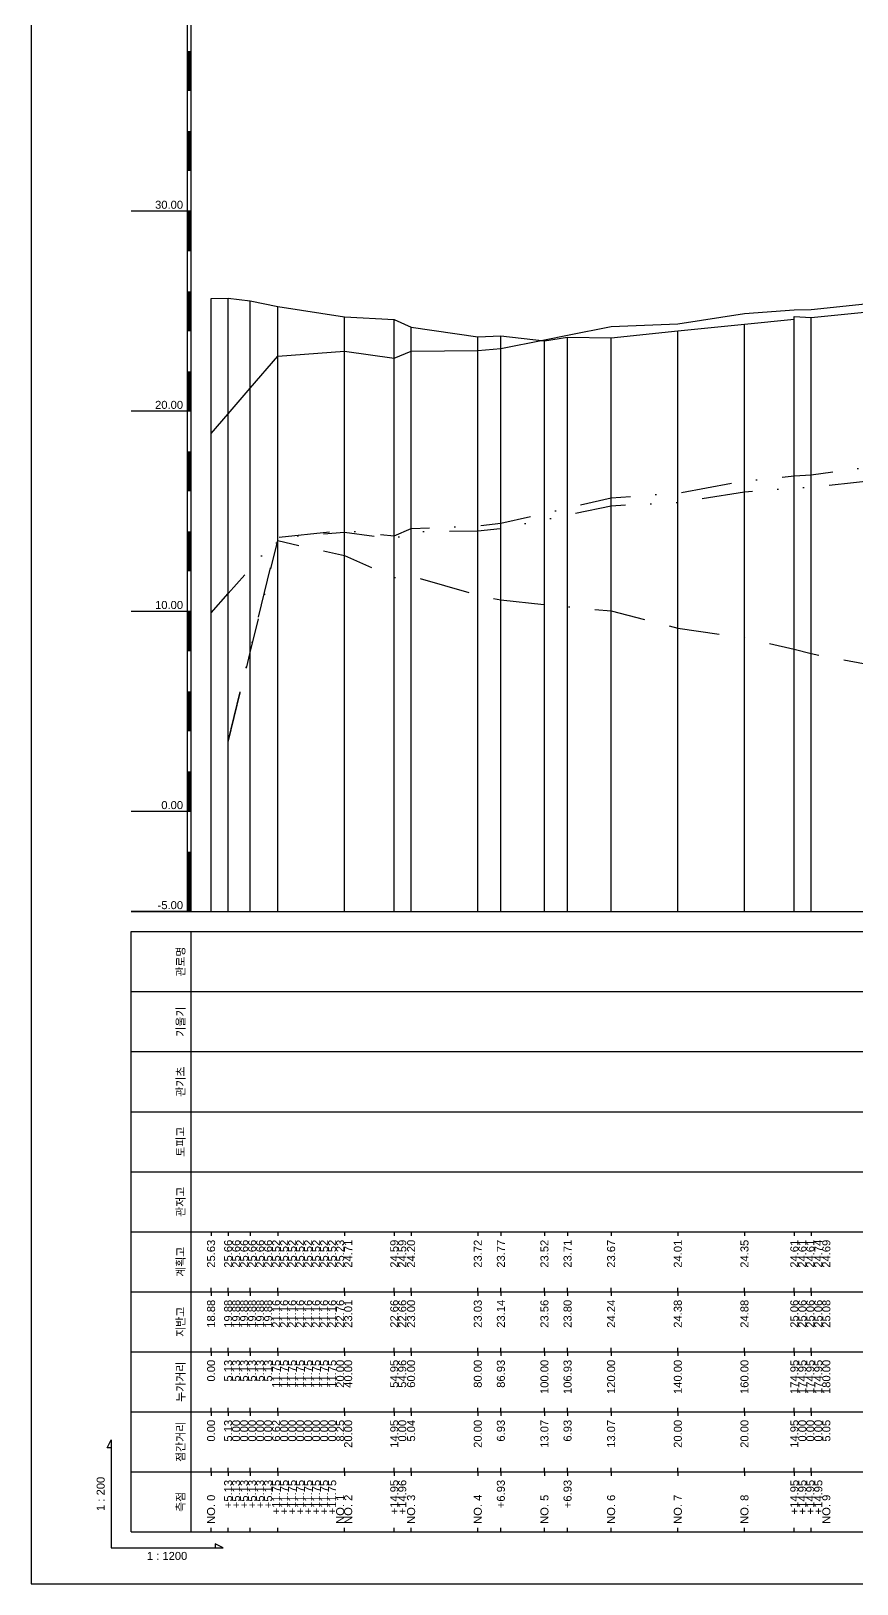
# Model space of a CAD drawing. Header units: millimetres. Extents: x -7351 to 135086, y 1419 to 5643.
# Drawn here: x 22817.4 to 23023.8, y 1419 to 1807 of the extents above; entities that cross this region are included whole.
import ezdxf
from ezdxf.enums import TextEntityAlignment as Align

# ---------------------------------------------------------------- set-up
doc = ezdxf.new("R2010")
doc.units = ezdxf.units.MM
for name, pattern in [('BORDER', [44.45, 12.7, -6.35, 12.7, -6.35, 0, -6.35]), ('DASHDOT', [25.4, 12.7, -6.35, 0, -6.35]), ('DIVIDE', [31.75, 12.7, -6.35, 0, -6.35, 0, -6.35])]:
    doc.linetypes.add(name, pattern=pattern)
for name, color, linetype in [('KZ_종단_계획선', 1, 'Continuous'), ('KZ_종단_도각', 7, 'Continuous'), ('KZ_종단_수직선', 7, 'Continuous'), ('KZ_종단_암선1', 56, 'DASHDOT'), ('KZ_종단_암선2', 4, 'DIVIDE'), ('KZ_종단_암선3', 6, 'BORDER'), ('KZ_종단_지반선', 3, 'Continuous'), ('KZ_종단_테이블문자', 7, 'Continuous'), ('KZ_종단_테이블선', 7, 'Continuous'), ('KZ_종단_폴대', 7, 'Continuous')]:
    doc.layers.add(name, color=color, linetype=linetype)
doc.styles.get("Standard").update_dxf_attribs({"font": 'arial.ttf'})

msp = doc.modelspace()

# ---------------------------------------------------------------- linework, layer by layer
at = {"layer": 'KZ_종단_계획선'}
msp.add_lwpolyline([(22862.36, 1740.18), (22866.63, 1740.33), (22866.63, 1740.33), (22866.63, 1740.33), (22866.63, 1740.33), (22866.63, 1740.33), (22866.63, 1740.33), (22872.15, 1739.66), (22872.15, 1739.66), (22872.15, 1739.66), (22872.15, 1739.66), (22872.15, 1739.66), (22872.15, 1739.66), (22872.15, 1739.66), (22872.15, 1739.66), (22879.03, 1738.18), (22895.69, 1735.6), (22908.15, 1735.01), (22908.16, 1735.01), (22912.36, 1733.03), (22929.03, 1730.63), (22934.8, 1730.9), (22945.69, 1729.66), (22951.47, 1730.58), (22962.36, 1730.4), (22979.03, 1732.1), (22995.69, 1733.8), (23008.15, 1735.07), (23008.15, 1735.07), (23008.15, 1735.07), (23008.15, 1735.74), (23012.36, 1735.5), (23029.03, 1737.16)], dxfattribs=at)
at = {"layer": 'KZ_종단_도각'}
msp.add_lwpolyline([(22817.36, 1419.04), (23658.36, 1419.04), (23658.36, 2013.04), (22817.36, 2013.04)], close=True, dxfattribs=at)
at = {"layer": 'KZ_종단_수직선'}
for p, q in [((22862.36, 1587.04), (22862.36, 1740.18)), ((22866.63, 1587.04), (22866.63, 1740.33)), ((22866.63, 1587.04), (22866.63, 1740.33)), ((22866.63, 1587.04), (22866.63, 1740.33)), ((22866.63, 1587.04), (22866.63, 1740.33)), ((22866.63, 1587.04), (22866.63, 1740.33)), ((22866.63, 1587.04), (22866.63, 1740.33)), ((22872.15, 1587.04), (22872.15, 1739.66)), ((22872.15, 1587.04), (22872.15, 1739.66)), ((22872.15, 1587.04), (22872.15, 1739.66)), ((22872.15, 1587.04), (22872.15, 1739.66)), ((22872.15, 1587.04), (22872.15, 1739.66)), ((22872.15, 1587.04), (22872.15, 1739.66)), ((22872.15, 1587.04), (22872.15, 1739.66)), ((22872.15, 1587.04), (22872.15, 1739.66)), ((22879.03, 1587.04), (22879.03, 1738.18)), ((22895.69, 1587.04), (22895.69, 1735.6)), ((22908.15, 1587.04), (22908.15, 1735.01)), ((22908.16, 1587.04), (22908.16, 1735.01)), ((23008.15, 1587.04), (23008.15, 1735.74)), ((23008.15, 1587.04), (23008.15, 1735.07)), ((23008.15, 1587.04), (23008.15, 1735.07)), ((23008.15, 1587.04), (23008.15, 1735.07)), ((23012.36, 1587.04), (23012.36, 1735.5)), ((22912.36, 1587.04), (22912.36, 1733.03)), ((22929.03, 1587.04), (22929.03, 1730.63)), ((22934.8, 1587.04), (22934.8, 1730.9)), ((22951.47, 1587.04), (22951.47, 1730.58)), ((22979.03, 1587.04), (22979.03, 1732.1)), ((22995.69, 1587.04), (22995.69, 1733.8)), ((22945.69, 1587.04), (22945.69, 1729.66)), ((22962.36, 1587.04), (22962.36, 1730.4))]:
    msp.add_line(p, q, dxfattribs=at)
at = {"layer": 'KZ_종단_암선1', "flags": 128}
msp.add_lwpolyline([(22862.36, 1661.68), (22866.63, 1666.52), (22866.63, 1666.52), (22866.63, 1666.52), (22866.63, 1666.52), (22866.63, 1666.52), (22866.63, 1666.52), (22872.15, 1672.77), (22872.15, 1672.77), (22872.15, 1672.77), (22872.15, 1672.77), (22872.15, 1672.77), (22872.15, 1672.77), (22872.15, 1672.77), (22872.15, 1672.77), (22879.03, 1680.56), (22895.69, 1682.3), (22908.15, 1680.9), (22908.16, 1680.9), (22912.36, 1682.74), (22929.03, 1683.37), (22934.8, 1684.11), (22945.69, 1686.53), (22951.47, 1687.88), (22962.36, 1690.43), (22979.03, 1691.61), (22995.69, 1694.62), (23008.15, 1695.93), (23008.15, 1695.93), (23008.15, 1695.93), (23008.15, 1695.93), (23012.36, 1696.15), (23029.03, 1698.42), (23042.95, 1700.74), (23042.95, 1700.74), (23042.95, 1700.74), (23042.96, 1700.74), (23045.69, 1701.43), (23062.36, 1701.91), (23067.15, 1703.11), (23067.15, 1703.11), (23067.15, 1703.11), (23067.15, 1703.11), (23079.03, 1703.47), (23095.69, 1705.68), (23104.35, 1706.33), (23104.35, 1706.33), (23104.35, 1706.33), (23112.36, 1705.84), (23129.03, 1706.39), (23145.69, 1708.59), (23162.36, 1709.29), (23168.36, 1708.08), (23179.03, 1705.93), (23195.69, 1711.44), (23212.36, 1712), (23229.03, 1711.61), (23234.8, 1710.97), (23237.18, 1711.21), (23245.69, 1712.36), (23262.36, 1715.76), (23279.03, 1721.14), (23295.69, 1720.33), (23312.36, 1725.46), (23318.13, 1725.42), (23329.03, 1725.35), (23345.69, 1730.93), (23362.36, 1742.31), (23368.13, 1742.99), (23379.03, 1744.28), (23395.69, 1744.21), (23412.36, 1750.07), (23418.13, 1750.04), (23429.03, 1749.98), (23445.69, 1767.81), (23462.36, 1767.17), (23479.03, 1793.42), (23479.48, 1793.47)], dxfattribs=at)
at = {"layer": 'KZ_종단_암선2', "flags": 128}
msp.add_lwpolyline([(22866.63, 1629.58), (22866.63, 1629.58), (22866.63, 1629.58), (22866.63, 1629.58), (22866.63, 1629.58), (22866.63, 1629.58), (22872.15, 1652.26), (22872.15, 1652.26), (22872.15, 1652.26), (22872.15, 1652.26), (22872.15, 1652.26), (22872.15, 1652.26), (22872.15, 1652.26), (22872.15, 1652.26), (22879.03, 1680.5), (22895.69, 1681.86), (22908.15, 1680.17), (22908.16, 1680.17), (22912.36, 1681.92), (22929.03, 1682.16), (22934.8, 1682.77), (22945.69, 1684.94), (22951.47, 1686.16), (22962.36, 1688.45), (22979.03, 1689.25), (22995.69, 1691.89), (23008.15, 1692.91), (23008.15, 1692.91), (23008.15, 1692.91), (23008.15, 1692.91), (23012.36, 1693.03), (23029.03, 1694.92), (23042.95, 1696.93), (23042.95, 1696.93), (23042.95, 1696.93), (23042.96, 1696.93), (23045.69, 1697.56), (23062.36, 1697.67), (23067.15, 1698.76), (23067.15, 1698.76), (23067.15, 1698.76), (23067.15, 1698.76), (23079.03, 1698.86), (23095.69, 1700.71), (23104.35, 1701.16), (23104.35, 1701.16), (23104.35, 1701.16), (23112.36, 1700.5), (23129.03, 1700.69), (23145.69, 1702.54), (23162.36, 1702.89), (23168.36, 1701.55), (23179.03, 1699.18), (23195.69, 1703.42), (23212.36, 1704.77), (23229.03, 1705.11), (23234.8, 1704.83), (23237.18, 1705.21), (23245.69, 1706.89), (23262.36, 1711.37), (23279.03, 1717.85), (23295.69, 1718.21), (23312.36, 1724.27), (23318.13, 1724.08), (23329.03, 1723.73), (23345.69, 1728.91), (23362.36, 1739.09), (23368.13, 1739.32), (23379.03, 1739.76), (23395.69, 1738.3), (23412.36, 1742.7), (23418.13, 1742.14), (23429.03, 1741.08), (23445.69, 1757.3), (23462.36, 1755), (23479.03, 1779.53), (23479.48, 1779.53)], dxfattribs=at)
at = {"layer": 'KZ_종단_암선3', "flags": 128}
msp.add_lwpolyline([(22866.63, 1629.38), (22866.63, 1629.38), (22866.63, 1629.38), (22866.63, 1629.38), (22866.63, 1629.38), (22866.63, 1629.38), (22872.15, 1651.8), (22872.15, 1651.8), (22872.15, 1651.8), (22872.15, 1651.8), (22872.15, 1651.8), (22872.15, 1651.8), (22872.15, 1651.8), (22872.15, 1651.8), (22879.03, 1679.72), (22895.69, 1675.99), (22908.15, 1670.49), (22908.16, 1670.49), (22912.36, 1670.95), (22929.03, 1666.08), (22934.8, 1664.92), (22945.69, 1663.75), (22951.47, 1663.2), (22962.36, 1662.15), (22979.03, 1657.85), (22995.69, 1655.4), (23008.15, 1652.63), (23008.15, 1652.63), (23008.15, 1652.63), (23008.15, 1652.63), (23012.36, 1651.49), (23029.03, 1648.33), (23042.95, 1646.16), (23042.95, 1646.16), (23042.95, 1646.16), (23042.96, 1646.16), (23045.69, 1645.97), (23062.36, 1641.1), (23067.15, 1640.77), (23067.15, 1640.77), (23067.15, 1640.77), (23067.15, 1640.77), (23079.03, 1637.37), (23095.69, 1634.33), (23104.35, 1632.27), (23104.35, 1632.27), (23104.35, 1632.27), (23112.36, 1629.3), (23129.03, 1624.72), (23145.69, 1621.86), (23162.36, 1617.57), (23168.36, 1614.58), (23179.03, 1609.25), (23195.69, 1608.42), (23212.36, 1608.41), (23229.03, 1618.55), (23234.8, 1622.92), (23237.18, 1625.24), (23245.69, 1633.98), (23262.36, 1652.82), (23279.03, 1674.44), (23295.69, 1689.93), (23312.36, 1712.88), (23318.13, 1677.94), (23362.36, 1737.69), (23368.13, 1737.5), (23379.03, 1737.16), (23395.69, 1734.52), (23412.36, 1737.73), (23418.13, 1736.76), (23429.03, 1734.92), (23445.69, 1749.99), (23462.36, 1746.55), (23479.03, 1769.97), (23479.48, 1769.95)], dxfattribs=at)
at = {"layer": 'KZ_종단_지반선', "flags": 128}
msp.add_lwpolyline([(22862.36, 1706.45), (22866.63, 1711.42), (22866.63, 1711.42), (22866.63, 1711.42), (22866.63, 1711.42), (22866.63, 1711.42), (22866.63, 1711.42), (22872.15, 1717.84), (22872.15, 1717.84), (22872.15, 1717.84), (22872.15, 1717.84), (22872.15, 1717.84), (22872.15, 1717.84), (22872.15, 1717.84), (22872.15, 1717.84), (22879.03, 1725.84), (22895.69, 1727.09), (22908.15, 1725.33), (22908.16, 1725.33), (22912.36, 1727.05), (22929.03, 1727.19), (22934.8, 1727.76), (22945.69, 1729.86), (22951.47, 1731.03), (22962.36, 1733.25), (22979.03, 1733.92), (22995.69, 1736.43), (23008.15, 1737.35), (23008.15, 1737.35), (23008.15, 1737.35), (23008.15, 1737.35), (23012.36, 1737.45), (23029.03, 1739.2)], dxfattribs=at)
at = {"layer": 'KZ_종단_테이블선'}
for p, q in [((22842.36, 1587.04), (23484.48, 1587.04)), ((22842.36, 1567.04), (22842.36, 1582.04)), ((22842.36, 1582.04), (23484.48, 1582.04)), ((22857.36, 1567.04), (22857.36, 1582.04)), ((22842.36, 1552.04), (22842.36, 1567.04)), ((22842.36, 1567.04), (23484.48, 1567.04)), ((22857.36, 1552.04), (22857.36, 1567.04)), ((22842.36, 1537.04), (22842.36, 1552.04)), ((22842.36, 1552.04), (23484.48, 1552.04)), ((22857.36, 1537.04), (22857.36, 1552.04)), ((22842.36, 1522.04), (22842.36, 1537.04)), ((22842.36, 1537.04), (23484.48, 1537.04)), ((22857.36, 1522.04), (22857.36, 1537.04)), ((22842.36, 1507.04), (22842.36, 1522.04)), ((22842.36, 1522.04), (23484.48, 1522.04)), ((22857.36, 1507.04), (22857.36, 1522.04)), ((22842.36, 1492.04), (22842.36, 1507.04)), ((22842.36, 1507.04), (23484.48, 1507.04)), ((22857.36, 1492.04), (22857.36, 1507.04)), ((22862.36, 1507.04), (22862.36, 1506.04)), ((22866.63, 1507.04), (22866.63, 1506.04)), ((22866.63, 1507.04), (22866.63, 1506.04)), ((22866.63, 1507.04), (22866.63, 1506.04)), ((22866.63, 1507.04), (22866.63, 1506.04)), ((22866.63, 1507.04), (22866.63, 1506.04)), ((22866.63, 1507.04), (22866.63, 1506.04)), ((22872.15, 1507.04), (22872.15, 1506.04)), ((22872.15, 1507.04), (22872.15, 1506.04)), ((22872.15, 1507.04), (22872.15, 1506.04)), ((22872.15, 1507.04), (22872.15, 1506.04)), ((22872.15, 1507.04), (22872.15, 1506.04)), ((22872.15, 1507.04), (22872.15, 1506.04)), ((22872.15, 1507.04), (22872.15, 1506.04)), ((22872.15, 1507.04), (22872.15, 1506.04)), ((22879.03, 1507.04), (22879.03, 1506.04)), ((22895.69, 1507.04), (22895.69, 1506.04)), ((22908.15, 1507.04), (22908.15, 1506.04)), ((22908.16, 1507.04), (22908.16, 1506.04)), ((22912.36, 1507.04), (22912.36, 1506.04)), ((22929.03, 1507.04), (22929.03, 1506.04)), ((22934.8, 1507.04), (22934.8, 1506.04)), ((22945.69, 1507.04), (22945.69, 1506.04)), ((22951.47, 1507.04), (22951.47, 1506.04)), ((22962.36, 1507.04), (22962.36, 1506.04)), ((22979.03, 1507.04), (22979.03, 1506.04)), ((22995.69, 1507.04), (22995.69, 1506.04)), ((23008.15, 1507.04), (23008.15, 1506.04)), ((23008.15, 1507.04), (23008.15, 1506.04)), ((23008.15, 1507.04), (23008.15, 1506.04)), ((23008.15, 1507.04), (23008.15, 1506.04)), ((23012.36, 1507.04), (23012.36, 1506.04)), ((22842.36, 1477.04), (22842.36, 1492.04)), ((22842.36, 1492.04), (23484.48, 1492.04)), ((22857.36, 1477.04), (22857.36, 1492.04)), ((22862.36, 1492.04), (22862.36, 1493.04)), ((22862.36, 1492.04), (22862.36, 1491.04)), ((22866.63, 1492.04), (22866.63, 1493.04)), ((22866.63, 1492.04), (22866.63, 1493.04)), ((22866.63, 1492.04), (22866.63, 1493.04)), ((22866.63, 1492.04), (22866.63, 1493.04)), ((22866.63, 1492.04), (22866.63, 1493.04)), ((22866.63, 1492.04), (22866.63, 1493.04)), ((22866.63, 1492.04), (22866.63, 1491.04)), ((22866.63, 1492.04), (22866.63, 1491.04)), ((22866.63, 1492.04), (22866.63, 1491.04)), ((22866.63, 1492.04), (22866.63, 1491.04)), ((22866.63, 1492.04), (22866.63, 1491.04)), ((22866.63, 1492.04), (22866.63, 1491.04)), ((22872.15, 1492.04), (22872.15, 1493.04)), ((22872.15, 1492.04), (22872.15, 1493.04)), ((22872.15, 1492.04), (22872.15, 1493.04)), ((22872.15, 1492.04), (22872.15, 1493.04)), ((22872.15, 1492.04), (22872.15, 1493.04)), ((22872.15, 1492.04), (22872.15, 1493.04)), ((22872.15, 1492.04), (22872.15, 1493.04)), ((22872.15, 1492.04), (22872.15, 1493.04)), ((22872.15, 1492.04), (22872.15, 1491.04)), ((22872.15, 1492.04), (22872.15, 1491.04)), ((22872.15, 1492.04), (22872.15, 1491.04)), ((22872.15, 1492.04), (22872.15, 1491.04)), ((22872.15, 1492.04), (22872.15, 1491.04)), ((22872.15, 1492.04), (22872.15, 1491.04)), ((22872.15, 1492.04), (22872.15, 1491.04)), ((22872.15, 1492.04), (22872.15, 1491.04)), ((22879.03, 1492.04), (22879.03, 1493.04)), ((22879.03, 1492.04), (22879.03, 1491.04)), ((22895.69, 1492.04), (22895.69, 1493.04)), ((22895.69, 1492.04), (22895.69, 1491.04)), ((22908.15, 1492.04), (22908.15, 1493.04)), ((22908.15, 1492.04), (22908.15, 1491.04)), ((22908.16, 1492.04), (22908.16, 1493.04)), ((22908.16, 1492.04), (22908.16, 1491.04)), ((22912.36, 1492.04), (22912.36, 1493.04)), ((22912.36, 1492.04), (22912.36, 1491.04)), ((22929.03, 1492.04), (22929.03, 1493.04)), ((22929.03, 1492.04), (22929.03, 1491.04)), ((22934.8, 1492.04), (22934.8, 1493.04)), ((22934.8, 1492.04), (22934.8, 1491.04)), ((22945.69, 1492.04), (22945.69, 1493.04)), ((22945.69, 1492.04), (22945.69, 1491.04)), ((22951.47, 1492.04), (22951.47, 1493.04)), ((22951.47, 1492.04), (22951.47, 1491.04)), ((22962.36, 1492.04), (22962.36, 1493.04)), ((22962.36, 1492.04), (22962.36, 1491.04)), ((22979.03, 1492.04), (22979.03, 1493.04)), ((22979.03, 1492.04), (22979.03, 1491.04)), ((22995.69, 1492.04), (22995.69, 1493.04)), ((22995.69, 1492.04), (22995.69, 1491.04)), ((23008.15, 1492.04), (23008.15, 1493.04)), ((23008.15, 1492.04), (23008.15, 1493.04)), ((23008.15, 1492.04), (23008.15, 1493.04)), ((23008.15, 1492.04), (23008.15, 1493.04)), ((23008.15, 1492.04), (23008.15, 1491.04)), ((23008.15, 1492.04), (23008.15, 1491.04)), ((23008.15, 1492.04), (23008.15, 1491.04)), ((23008.15, 1492.04), (23008.15, 1491.04)), ((23012.36, 1492.04), (23012.36, 1493.04)), ((23012.36, 1492.04), (23012.36, 1491.04)), ((22842.36, 1462.04), (22842.36, 1477.04)), ((22842.36, 1477.04), (23484.48, 1477.04)), ((22857.36, 1462.04), (22857.36, 1477.04)), ((22862.36, 1477.04), (22862.36, 1478.04)), ((22862.36, 1477.04), (22862.36, 1476.04)), ((22866.63, 1477.04), (22866.63, 1478.04)), ((22866.63, 1477.04), (22866.63, 1478.04)), ((22866.63, 1477.04), (22866.63, 1478.04)), ((22866.63, 1477.04), (22866.63, 1478.04)), ((22866.63, 1477.04), (22866.63, 1478.04)), ((22866.63, 1477.04), (22866.63, 1478.04)), ((22866.63, 1477.04), (22866.63, 1476.04)), ((22866.63, 1477.04), (22866.63, 1476.04)), ((22866.63, 1477.04), (22866.63, 1476.04)), ((22866.63, 1477.04), (22866.63, 1476.04)), ((22866.63, 1477.04), (22866.63, 1476.04)), ((22866.63, 1477.04), (22866.63, 1476.04)), ((22872.15, 1477.04), (22872.15, 1478.04)), ((22872.15, 1477.04), (22872.15, 1478.04)), ((22872.15, 1477.04), (22872.15, 1478.04)), ((22872.15, 1477.04), (22872.15, 1478.04)), ((22872.15, 1477.04), (22872.15, 1478.04)), ((22872.15, 1477.04), (22872.15, 1478.04)), ((22872.15, 1477.04), (22872.15, 1478.04)), ((22872.15, 1477.04), (22872.15, 1478.04)), ((22872.15, 1477.04), (22872.15, 1476.04)), ((22872.15, 1477.04), (22872.15, 1476.04)), ((22872.15, 1477.04), (22872.15, 1476.04)), ((22872.15, 1477.04), (22872.15, 1476.04)), ((22872.15, 1477.04), (22872.15, 1476.04)), ((22872.15, 1477.04), (22872.15, 1476.04)), ((22872.15, 1477.04), (22872.15, 1476.04)), ((22872.15, 1477.04), (22872.15, 1476.04)), ((22879.03, 1477.04), (22879.03, 1478.04)), ((22879.03, 1477.04), (22879.03, 1476.04)), ((22895.69, 1477.04), (22895.69, 1478.04)), ((22895.69, 1477.04), (22895.69, 1476.04)), ((22908.15, 1477.04), (22908.15, 1478.04)), ((22908.15, 1477.04), (22908.15, 1476.04)), ((22908.16, 1477.04), (22908.16, 1478.04)), ((22908.16, 1477.04), (22908.16, 1476.04)), ((22912.36, 1477.04), (22912.36, 1478.04)), ((22912.36, 1477.04), (22912.36, 1476.04)), ((22929.03, 1477.04), (22929.03, 1478.04)), ((22929.03, 1477.04), (22929.03, 1476.04)), ((22934.8, 1477.04), (22934.8, 1478.04)), ((22934.8, 1477.04), (22934.8, 1476.04)), ((22945.69, 1477.04), (22945.69, 1478.04)), ((22945.69, 1477.04), (22945.69, 1476.04)), ((22951.47, 1477.04), (22951.47, 1478.04)), ((22951.47, 1477.04), (22951.47, 1476.04)), ((22962.36, 1477.04), (22962.36, 1478.04)), ((22962.36, 1477.04), (22962.36, 1476.04)), ((22979.03, 1477.04), (22979.03, 1478.04)), ((22979.03, 1477.04), (22979.03, 1476.04)), ((22995.69, 1477.04), (22995.69, 1478.04)), ((22995.69, 1477.04), (22995.69, 1476.04)), ((23008.15, 1477.04), (23008.15, 1478.04)), ((23008.15, 1477.04), (23008.15, 1478.04)), ((23008.15, 1477.04), (23008.15, 1478.04)), ((23008.15, 1477.04), (23008.15, 1478.04)), ((23008.15, 1477.04), (23008.15, 1476.04)), ((23008.15, 1477.04), (23008.15, 1476.04)), ((23008.15, 1477.04), (23008.15, 1476.04)), ((23008.15, 1477.04), (23008.15, 1476.04)), ((23012.36, 1477.04), (23012.36, 1478.04)), ((23012.36, 1477.04), (23012.36, 1476.04)), ((22862.36, 1462.04), (22862.36, 1463.04)), ((22866.63, 1462.04), (22866.63, 1463.04)), ((22866.63, 1462.04), (22866.63, 1463.04)), ((22866.63, 1462.04), (22866.63, 1463.04)), ((22866.63, 1462.04), (22866.63, 1463.04)), ((22866.63, 1462.04), (22866.63, 1463.04)), ((22866.63, 1462.04), (22866.63, 1463.04)), ((22872.15, 1462.04), (22872.15, 1463.04)), ((22872.15, 1462.04), (22872.15, 1463.04)), ((22872.15, 1462.04), (22872.15, 1463.04)), ((22872.15, 1462.04), (22872.15, 1463.04)), ((22872.15, 1462.04), (22872.15, 1463.04)), ((22872.15, 1462.04), (22872.15, 1463.04)), ((22872.15, 1462.04), (22872.15, 1463.04)), ((22872.15, 1462.04), (22872.15, 1463.04)), ((22879.03, 1462.04), (22879.03, 1463.04)), ((22895.69, 1462.04), (22895.69, 1463.04)), ((22908.15, 1462.04), (22908.15, 1463.04)), ((22908.16, 1462.04), (22908.16, 1463.04)), ((22912.36, 1462.04), (22912.36, 1463.04)), ((22929.03, 1462.04), (22929.03, 1463.04)), ((22934.8, 1462.04), (22934.8, 1463.04)), ((22945.69, 1462.04), (22945.69, 1463.04)), ((22951.47, 1462.04), (22951.47, 1463.04)), ((22962.36, 1462.04), (22962.36, 1463.04)), ((22979.03, 1462.04), (22979.03, 1463.04)), ((22995.69, 1462.04), (22995.69, 1463.04)), ((23008.15, 1462.04), (23008.15, 1463.04)), ((23008.15, 1462.04), (23008.15, 1463.04)), ((23008.15, 1462.04), (23008.15, 1463.04)), ((23008.15, 1462.04), (23008.15, 1463.04)), ((23012.36, 1462.04), (23012.36, 1463.04)), ((22842.36, 1447.04), (22842.36, 1462.04)), ((22842.36, 1462.04), (23484.48, 1462.04)), ((22857.36, 1447.04), (22857.36, 1462.04)), ((22862.36, 1462.04), (22862.36, 1461.04)), ((22866.63, 1462.04), (22866.63, 1461.04)), ((22866.63, 1462.04), (22866.63, 1461.04)), ((22866.63, 1462.04), (22866.63, 1461.04)), ((22866.63, 1462.04), (22866.63, 1461.04)), ((22866.63, 1462.04), (22866.63, 1461.04)), ((22866.63, 1462.04), (22866.63, 1461.04)), ((22872.15, 1462.04), (22872.15, 1461.04)), ((22872.15, 1462.04), (22872.15, 1461.04)), ((22872.15, 1462.04), (22872.15, 1461.04)), ((22872.15, 1462.04), (22872.15, 1461.04)), ((22872.15, 1462.04), (22872.15, 1461.04)), ((22872.15, 1462.04), (22872.15, 1461.04)), ((22872.15, 1462.04), (22872.15, 1461.04)), ((22872.15, 1462.04), (22872.15, 1461.04)), ((22879.03, 1462.04), (22879.03, 1461.04)), ((22895.69, 1462.04), (22895.69, 1461.04)), ((22908.15, 1462.04), (22908.15, 1461.04)), ((22908.16, 1462.04), (22908.16, 1461.04)), ((22912.36, 1462.04), (22912.36, 1461.04)), ((22929.03, 1462.04), (22929.03, 1461.04)), ((22934.8, 1462.04), (22934.8, 1461.04)), ((22945.69, 1462.04), (22945.69, 1461.04)), ((22951.47, 1462.04), (22951.47, 1461.04)), ((22962.36, 1462.04), (22962.36, 1461.04)), ((22979.03, 1462.04), (22979.03, 1461.04)), ((22995.69, 1462.04), (22995.69, 1461.04)), ((23008.15, 1462.04), (23008.15, 1461.04)), ((23008.15, 1462.04), (23008.15, 1461.04)), ((23008.15, 1462.04), (23008.15, 1461.04)), ((23008.15, 1462.04), (23008.15, 1461.04)), ((23012.36, 1462.04), (23012.36, 1461.04)), ((22862.36, 1447.04), (22862.36, 1448.04)), ((22866.63, 1447.04), (22866.63, 1448.04)), ((22866.63, 1447.04), (22866.63, 1448.04)), ((22866.63, 1447.04), (22866.63, 1448.04)), ((22866.63, 1447.04), (22866.63, 1448.04)), ((22866.63, 1447.04), (22866.63, 1448.04)), ((22866.63, 1447.04), (22866.63, 1448.04)), ((22872.15, 1447.04), (22872.15, 1448.04)), ((22872.15, 1447.04), (22872.15, 1448.04)), ((22872.15, 1447.04), (22872.15, 1448.04)), ((22872.15, 1447.04), (22872.15, 1448.04)), ((22872.15, 1447.04), (22872.15, 1448.04)), ((22872.15, 1447.04), (22872.15, 1448.04)), ((22872.15, 1447.04), (22872.15, 1448.04)), ((22872.15, 1447.04), (22872.15, 1448.04)), ((22879.03, 1447.04), (22879.03, 1448.04)), ((22895.69, 1447.04), (22895.69, 1448.04)), ((22908.15, 1447.04), (22908.15, 1448.04)), ((22908.16, 1447.04), (22908.16, 1448.04)), ((22912.36, 1447.04), (22912.36, 1448.04)), ((22929.03, 1447.04), (22929.03, 1448.04)), ((22934.8, 1447.04), (22934.8, 1448.04)), ((22945.69, 1447.04), (22945.69, 1448.04)), ((22951.47, 1447.04), (22951.47, 1448.04)), ((22962.36, 1447.04), (22962.36, 1448.04)), ((22979.03, 1447.04), (22979.03, 1448.04)), ((22995.69, 1447.04), (22995.69, 1448.04)), ((23008.15, 1447.04), (23008.15, 1448.04)), ((23008.15, 1447.04), (23008.15, 1448.04)), ((23008.15, 1447.04), (23008.15, 1448.04)), ((23008.15, 1447.04), (23008.15, 1448.04)), ((23012.36, 1447.04), (23012.36, 1448.04)), ((22842.36, 1432.04), (22842.36, 1447.04)), ((22842.36, 1447.04), (23484.48, 1447.04)), ((22857.36, 1432.04), (22857.36, 1447.04)), ((22862.36, 1447.04), (22862.36, 1446.04)), ((22866.63, 1447.04), (22866.63, 1446.04)), ((22866.63, 1447.04), (22866.63, 1446.04)), ((22866.63, 1447.04), (22866.63, 1446.04)), ((22866.63, 1447.04), (22866.63, 1446.04)), ((22866.63, 1447.04), (22866.63, 1446.04)), ((22866.63, 1447.04), (22866.63, 1446.04)), ((22872.15, 1447.04), (22872.15, 1446.04)), ((22872.15, 1447.04), (22872.15, 1446.04)), ((22872.15, 1447.04), (22872.15, 1446.04)), ((22872.15, 1447.04), (22872.15, 1446.04)), ((22872.15, 1447.04), (22872.15, 1446.04)), ((22872.15, 1447.04), (22872.15, 1446.04)), ((22872.15, 1447.04), (22872.15, 1446.04)), ((22872.15, 1447.04), (22872.15, 1446.04)), ((22879.03, 1447.04), (22879.03, 1446.04)), ((22895.69, 1447.04), (22895.69, 1446.04)), ((22908.15, 1447.04), (22908.15, 1446.04)), ((22908.16, 1447.04), (22908.16, 1446.04)), ((22912.36, 1447.04), (22912.36, 1446.04)), ((22929.03, 1447.04), (22929.03, 1446.04)), ((22934.8, 1447.04), (22934.8, 1446.04)), ((22945.69, 1447.04), (22945.69, 1446.04)), ((22951.47, 1447.04), (22951.47, 1446.04)), ((22962.36, 1447.04), (22962.36, 1446.04)), ((22979.03, 1447.04), (22979.03, 1446.04)), ((22995.69, 1447.04), (22995.69, 1446.04)), ((23008.15, 1447.04), (23008.15, 1446.04)), ((23008.15, 1447.04), (23008.15, 1446.04)), ((23008.15, 1447.04), (23008.15, 1446.04)), ((23008.15, 1447.04), (23008.15, 1446.04)), ((23012.36, 1447.04), (23012.36, 1446.04)), ((22842.36, 1432.04), (23484.48, 1432.04)), ((22862.36, 1432.04), (22862.36, 1433.04)), ((22866.63, 1432.04), (22866.63, 1433.04)), ((22866.63, 1432.04), (22866.63, 1433.04)), ((22866.63, 1432.04), (22866.63, 1433.04)), ((22866.63, 1432.04), (22866.63, 1433.04)), ((22866.63, 1432.04), (22866.63, 1433.04)), ((22866.63, 1432.04), (22866.63, 1433.04)), ((22872.15, 1432.04), (22872.15, 1433.04)), ((22872.15, 1432.04), (22872.15, 1433.04)), ((22872.15, 1432.04), (22872.15, 1433.04)), ((22872.15, 1432.04), (22872.15, 1433.04)), ((22872.15, 1432.04), (22872.15, 1433.04)), ((22872.15, 1432.04), (22872.15, 1433.04)), ((22872.15, 1432.04), (22872.15, 1433.04)), ((22872.15, 1432.04), (22872.15, 1433.04)), ((22879.03, 1432.04), (22879.03, 1433.04)), ((22895.69, 1432.04), (22895.69, 1433.04)), ((22908.15, 1432.04), (22908.15, 1433.04)), ((22908.16, 1432.04), (22908.16, 1433.04)), ((22912.36, 1432.04), (22912.36, 1433.04)), ((22929.03, 1432.04), (22929.03, 1433.04)), ((22934.8, 1432.04), (22934.8, 1433.04)), ((22945.69, 1432.04), (22945.69, 1433.04)), ((22951.47, 1432.04), (22951.47, 1433.04)), ((22962.36, 1432.04), (22962.36, 1433.04)), ((22979.03, 1432.04), (22979.03, 1433.04)), ((22995.69, 1432.04), (22995.69, 1433.04)), ((23008.15, 1432.04), (23008.15, 1433.04)), ((23008.15, 1432.04), (23008.15, 1433.04)), ((23008.15, 1432.04), (23008.15, 1433.04)), ((23008.15, 1432.04), (23008.15, 1433.04)), ((23012.36, 1432.04), (23012.36, 1433.04))]:
    msp.add_line(p, q, dxfattribs=at)
msp.add_lwpolyline([(22837.36, 1453.04), (22836.36, 1453.04), (22837.36, 1455.04), (22837.36, 1428.04), (22865.36, 1428.04), (22863.36, 1429.04), (22863.36, 1428.04)], dxfattribs=at)
at = {"layer": 'KZ_종단_폴대'}
for p, q in [((22857.36, 1762.04), (22842.36, 1762.04)), ((22857.36, 1712.04), (22842.36, 1712.04)), ((22857.36, 1662.04), (22842.36, 1662.04)), ((22857.36, 1612.04), (22842.36, 1612.04)), ((22857.36, 1587.04), (22842.36, 1587.04))]:
    msp.add_line(p, q, dxfattribs=at)
msp.add_lwpolyline([(22857.36, 1587.04), (22857.36, 1882.04), (22856.36, 1882.04), (22856.36, 1587.04), (22857.36, 1587.04)], dxfattribs=at)
for points in [[(22856.86, 1792.04, 1, 1, 0), (22856.86, 1802.04, 1, 1, 0)], [(22856.86, 1772.04, 1, 1, 0), (22856.86, 1782.04, 1, 1, 0)], [(22856.86, 1752.04, 1, 1, 0), (22856.86, 1762.04, 1, 1, 0)], [(22856.86, 1732.04, 1, 1, 0), (22856.86, 1742.04, 1, 1, 0)], [(22856.86, 1712.04, 1, 1, 0), (22856.86, 1722.04, 1, 1, 0)], [(22856.86, 1692.04, 1, 1, 0), (22856.86, 1702.04, 1, 1, 0)], [(22856.86, 1672.04, 1, 1, 0), (22856.86, 1682.04, 1, 1, 0)], [(22856.86, 1652.04, 1, 1, 0), (22856.86, 1662.04, 1, 1, 0)], [(22856.86, 1632.04, 1, 1, 0), (22856.86, 1642.04, 1, 1, 0)], [(22856.86, 1612.04, 1, 1, 0), (22856.86, 1622.04, 1, 1, 0)], [(22856.86, 1587.04, 1, 1, 0), (22856.86, 1602.04, 1, 1, 0)]]:
    msp.add_lwpolyline(points, format="xyseb", dxfattribs=at)

# ---------------------------------------------------------------- texts
at = {"layer": 'KZ_종단_테이블문자'}
for s, p in [('25.63', (22862.36, 1505.04)), ('25.66', (22866.63, 1505.04)), ('25.66', (22868.63, 1505.04)), ('25.66', (22870.63, 1505.04)), ('25.66', (22872.63, 1505.04)), ('25.66', (22874.63, 1505.04)), ('25.66', (22876.63, 1505.04)), ('25.52', (22878.63, 1505.04)), ('25.52', (22880.63, 1505.04)), ('25.52', (22882.63, 1505.04)), ('25.52', (22884.63, 1505.04)), ('25.52', (22886.63, 1505.04)), ('25.52', (22888.63, 1505.04)), ('25.52', (22890.63, 1505.04)), ('25.52', (22892.63, 1505.04)), ('25.23', (22894.63, 1505.04)), ('24.71', (22896.63, 1505.04)), ('24.59', (22908.15, 1505.04)), ('24.59', (22910.15, 1505.04)), ('24.20', (22912.36, 1505.04)), ('23.72', (22929.03, 1505.04)), ('23.77', (22934.8, 1505.04)), ('23.52', (22945.69, 1505.04)), ('23.71', (22951.47, 1505.04)), ('23.67', (22962.36, 1505.04)), ('24.01', (22979.03, 1505.04)), ('24.35', (22995.69, 1505.04)), ('24.61', (23008.15, 1505.04)), ('24.61', (23010.15, 1505.04)), ('24.61', (23012.15, 1505.04)), ('24.74', (23014.15, 1505.04)), ('24.69', (23016.15, 1505.04)), ('23.00', (22912.36, 1490.04)), ('23.14', (22934.8, 1490.04)), ('23.80', (22951.47, 1490.04)), ('24.24', (22962.36, 1490.04)), ('18.88', (22862.36, 1490.04)), ('19.88', (22866.63, 1490.04)), ('19.88', (22868.63, 1490.04)), ('19.88', (22870.63, 1490.04)), ('19.88', (22872.63, 1490.04)), ('19.88', (22874.63, 1490.04)), ('19.88', (22876.63, 1490.04)), ('21.16', (22878.63, 1490.04)), ('21.16', (22880.63, 1490.04)), ('21.16', (22882.63, 1490.04)), ('21.16', (22884.63, 1490.04)), ('21.16', (22886.63, 1490.04)), ('21.16', (22888.63, 1490.04)), ('21.16', (22890.63, 1490.04)), ('21.16', (22892.63, 1490.04)), ('22.76', (22894.63, 1490.04)), ('23.01', (22896.63, 1490.04)), ('22.66', (22908.15, 1490.04)), ('22.66', (22910.15, 1490.04)), ('23.03', (22929.03, 1490.04)), ('23.56', (22945.69, 1490.04)), ('24.38', (22979.03, 1490.04)), ('24.88', (22995.69, 1490.04)), ('25.06', (23008.15, 1490.04)), ('25.06', (23010.15, 1490.04)), ('25.06', (23012.15, 1490.04)), ('25.06', (23014.15, 1490.04)), ('25.08', (23016.15, 1490.04)), ('0.00', (22862.36, 1475.04)), ('5.13', (22866.63, 1475.04)), ('5.13', (22868.63, 1475.04)), ('5.13', (22870.63, 1475.04)), ('5.13', (22872.63, 1475.04)), ('5.13', (22874.63, 1475.04)), ('5.13', (22876.63, 1475.04)), ('11.75', (22878.63, 1475.04)), ('11.75', (22880.63, 1475.04)), ('11.75', (22882.63, 1475.04)), ('11.75', (22884.63, 1475.04)), ('11.75', (22886.63, 1475.04)), ('11.75', (22888.63, 1475.04)), ('11.75', (22890.63, 1475.04)), ('11.75', (22892.63, 1475.04)), ('20.00', (22894.63, 1475.04)), ('40.00', (22896.63, 1475.04)), ('54.95', (22908.15, 1475.04)), ('54.96', (22910.15, 1475.04)), ('60.00', (22912.36, 1475.04)), ('80.00', (22929.03, 1475.04)), ('86.93', (22934.8, 1475.04)), ('100.00', (22945.69, 1475.04)), ('106.93', (22951.47, 1475.04)), ('120.00', (22962.36, 1475.04)), ('140.00', (22979.03, 1475.04)), ('160.00', (22995.69, 1475.04)), ('174.95', (23008.15, 1475.04)), ('174.95', (23010.15, 1475.04)), ('174.95', (23012.15, 1475.04)), ('174.95', (23014.15, 1475.04)), ('180.00', (23016.15, 1475.04)), ('0.00', (22862.36, 1460.04)), ('5.13', (22866.63, 1460.04)), ('0.00', (22868.63, 1460.04)), ('0.00', (22870.63, 1460.04)), ('0.00', (22872.63, 1460.04)), ('0.00', (22874.63, 1460.04)), ('0.00', (22876.63, 1460.04)), ('6.62', (22878.63, 1460.04)), ('0.00', (22880.63, 1460.04)), ('0.00', (22882.63, 1460.04)), ('0.00', (22884.63, 1460.04)), ('0.00', (22886.63, 1460.04)), ('0.00', (22888.63, 1460.04)), ('0.00', (22890.63, 1460.04)), ('0.00', (22892.63, 1460.04)), ('8.25', (22894.63, 1460.04)), ('20.00', (22896.63, 1460.04)), ('14.95', (22908.15, 1460.04)), ('0.00', (22910.15, 1460.04)), ('5.04', (22912.36, 1460.04)), ('20.00', (22929.03, 1460.04)), ('6.93', (22934.8, 1460.04)), ('13.07', (22945.69, 1460.04)), ('6.93', (22951.47, 1460.04)), ('13.07', (22962.36, 1460.04)), ('20.00', (22979.03, 1460.04)), ('20.00', (22995.69, 1460.04)), ('14.95', (23008.15, 1460.04)), ('0.00', (23010.15, 1460.04)), ('0.00', (23012.15, 1460.04)), ('0.00', (23014.15, 1460.04)), ('5.05', (23016.15, 1460.04)), ('+5.13', (22866.63, 1445.04)), ('+5.13', (22868.63, 1445.04)), ('+5.13', (22870.63, 1445.04)), ('+5.13', (22872.63, 1445.04)), ('+5.13', (22874.63, 1445.04)), ('+5.13', (22876.63, 1445.04)), ('+11.75', (22878.63, 1445.04)), ('+11.75', (22880.63, 1445.04)), ('+11.75', (22882.63, 1445.04)), ('+11.75', (22884.63, 1445.04)), ('+11.75', (22886.63, 1445.04)), ('+11.75', (22888.63, 1445.04)), ('+11.75', (22890.63, 1445.04)), ('+11.75', (22892.63, 1445.04)), ('+14.95', (22908.15, 1445.04)), ('+14.96', (22910.15, 1445.04)), ('+6.93', (22934.8, 1445.04)), ('+6.93', (22951.47, 1445.04)), ('+14.95', (23008.15, 1445.04)), ('+14.95', (23010.15, 1445.04)), ('+14.95', (23012.15, 1445.04)), ('+14.95', (23014.15, 1445.04))]:
    msp.add_text(s, height=2, rotation=90, dxfattribs=at).set_placement(p, align=Align.MIDDLE_RIGHT)
for s, p in [('NO. 0', (22862.36, 1434.04)), ('NO. 1', (22894.63, 1434.04)), ('NO. 2', (22896.63, 1434.04)), ('NO. 3', (22912.36, 1434.04)), ('NO. 4', (22929.03, 1434.04)), ('NO. 5', (22945.69, 1434.04)), ('NO. 6', (22962.36, 1434.04)), ('NO. 7', (22979.03, 1434.04)), ('NO. 8', (22995.69, 1434.04)), ('NO. 9', (23016.15, 1434.04))]:
    msp.add_text(s, height=2, rotation=90, dxfattribs=at).set_placement(p, align=Align.MIDDLE_LEFT)
at = {"layer": 'KZ_종단_테이블선'}
for s, p in [('관로명', (22856.36, 1574.54)), ('기울기', (22856.36, 1559.54)), ('관기초', (22856.36, 1544.54)), ('토피고', (22856.36, 1529.54)), ('관저고', (22856.36, 1514.54)), ('계획고', (22856.36, 1499.54)), ('지반고', (22856.36, 1484.54)), ('누가거리', (22856.36, 1469.54)), ('점간거리', (22856.36, 1454.54)), ('1 : 200', (22836.36, 1441.54)), ('측점', (22856.36, 1439.54))]:
    msp.add_text(s, height=2, rotation=90, dxfattribs=at).set_placement(p, align=Align.BOTTOM_CENTER)
msp.add_text('1 : 1200', height=2, dxfattribs=at).set_placement((22851.36, 1427.04), align=Align.TOP_CENTER)
at = {"layer": 'KZ_종단_폴대'}
for s, p in [('30.00', (22855.36, 1762.04)), ('20.00', (22855.36, 1712.04)), ('10.00', (22855.36, 1662.04)), ('0.00', (22855.36, 1612.04)), ('-5.00', (22855.36, 1587.04))]:
    msp.add_text(s, height=2, dxfattribs=at).set_placement(p, align=Align.BOTTOM_RIGHT)

doc.saveas('drawing.dxf')
